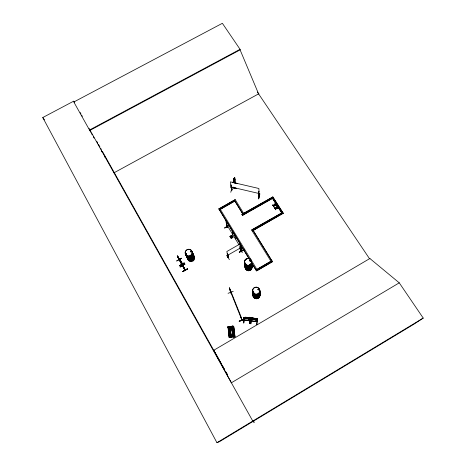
<?xml version="1.0" encoding="UTF-8"?>
<svg xmlns="http://www.w3.org/2000/svg" width="466" height="466" viewBox="0 0 466 466"><rect width="100%" height="100%" fill="white"/><g stroke="black" fill="none" stroke-linecap="round" stroke-linejoin="round"><path stroke-width="0.7" d="M229.336 333.015C230.181 334.483 230.251 331.856 229.377 332.922M229.825 327.691L230.961 337.291L229.75 327.61L230.093 326.713L229.406 326.631L230.099 326.788L229.761 327.685L228.503 327.843L227.571 327.103L228.987 326.392M272.796 197.025L241.941 214.337L272.796 197.025L283.241 213.294L252.793 230.647M275.097 203.671L274.323 205.098L272.662 205.057L274.323 205.191C274.381 203.572 275.726 204.073 275.091 203.77M272.866 205.489L274.189 205.407L272.866 205.489L272.662 205.057M273.338 197.869L242.489 215.333L272.709 198.225M270.95 261.257L251.623 230L282.687 212.438M274.189 205.407L273.583 206.502L273.81 206.857M276.262 205.489C271.707 204.982 277.392 206.38 276.053 205.156L274.701 205.238L276.256 205.588M276.134 208.034L274.474 207.9L276.134 208.034L276.915 206.508L277.136 206.956L276.915 206.508M274.684 208.325L276.006 208.25L274.684 208.325L274.474 207.9M272.424 261.735L253.073 230.35L272.424 261.735L256.545 270.903L251.43 262.463M276.006 208.25L275.4 209.35L275.627 209.7M231.963 327.441L232.802 337.075L234.981 336.802L233.716 326.52L233.402 326.439L233.367 327.248L232.109 327.4L231.206 326.654L231.777 326.34L231.2 326.573L232.103 327.324L233.169 337.029L232.284 327.4M278.085 208.331C273.519 207.824 279.21 209.222 277.87 207.999L276.519 208.075L278.08 208.43M235.307 182.981L235.202 183.388M234.06 182.841C235.08 181.717 235.318 173.585 233.763 179.812M241.435 319.542L241.738 319.635L241.446 319.758L241.161 317.241L241.877 320.136L240.858 316.321L229.394 287.639L230.571 292.328M241.877 320.026L241.161 317.241M234.847 179.2L234.054 182.835L234.771 180.33L234.66 177.43L233.239 182.27L234.118 178.181L234.503 181.449L234.101 178.175L233.623 179.794M234.841 180.348L234.864 179.154M231.177 187.035L236.285 188.305L236.227 188.637L231.119 187.361L231.183 187.006M283.241 213.294L272.802 196.873M236.227 188.631L231.124 187.326M254.727 318.33L252.822 318.068L254.751 318.627L254.733 318.266L254.751 319.21L252.986 319.024L252.887 318.086M256.894 321.563C255.892 322.455 255.514 318.802 256.708 319.117L256.772 321.61M256.288 321.383L256.416 321.336M256.708 319.117L256.166 319.262M256.026 318.709L256.661 318.936L256.02 318.773M251.815 320.888L251.285 321.022L256.842 321.639L256.323 321.26M257.238 318.721L256.667 324.377M257.494 318.75L256.947 324.418L256.626 324.336M250.958 318.33L251.64 318.307M251.151 318.796L250.65 323.748L250.964 323.777L251.419 318.785M250.673 323.742L251.18 318.796M251.541 318.773L251.04 318.517L251.541 318.773L251.745 321.161M251.564 318.569L251.803 321.022M252.852 318.365L252.822 318.068M247.405 317.789L248.704 317.859L243.625 317.492L245.506 317.585L245.46 317.224L253.055 318.132L251.087 317.754M245.524 317.241L245.576 317.538L244.644 317.538L244.743 318.092L248.395 318.476L248.314 317.928L247.364 317.428L245.46 317.224M249.613 320.841C249.438 321.15 247.3 316.49 251.157 318.464L251.092 317.917L249.316 317.713L249.63 320.474M244.097 320.258L249.677 320.596L244.167 320.037L243.631 317.428L244.143 320.229L249.677 320.818L249.327 318.033L248.681 317.87L249.327 318.033M249.38 318.278L248.838 318.424M249.164 320.765L248.856 318.22M250.248 318.633L249.77 323.59L249.456 323.555L249.951 318.563L249.531 323.561M243.957 318.68L243.485 322.921L243.8 322.955L244.167 318.703M244.225 317.934L243.724 317.678L244.225 317.934L244.592 320.311M243.776 322.909L244.219 318.668M244.184 320.212L244.213 319.897L244.697 320.206M244.475 318.645C241.691 317.94 251.052 319.041 248.838 319.094L244.481 318.581M251.104 317.515L251.139 317.812L249.199 317.299M247.359 317.492L247.487 318.22M248.011 317.463L249.31 317.556M249.246 317.538L249.205 317.235L249.304 317.614L248.372 317.608L248.448 318.162M259.084 289.555L258.904 289.031M257.978 289.415L258.03 289.27A3.588 3.536 9 0 1 258.793 289.84L258.997 289.654M253.329 292.438L253.457 292.025M253.492 292.392L253.551 292.071M253.603 292.415L253.754 292.153L253.422 292.24M253.44 292.013L253.883 292.438M250.76 260.593L250.475 260.995L250.038 260.791A3.582 3.489 -2.5 0 1 250.755 261.327M250.912 260.779L250.737 260.273M245.192 263.447L245.658 263.179M245.326 263.441L245.658 263.441L245.332 263.476M245.774 263.354L245.664 263.709M234.136 179.02L234.433 178.303L234.398 180.808L233.647 182.701L233.81 182.183M234.596 179.503L233.647 182.602C234.159 175.828 232.26 187 233.658 180.383M233.617 187.414L233.664 187.711L233.716 187.082M190.664 251.43L190.705 251.593M185.905 254.401L185.951 254.052L186.231 254.29M186.039 254.436L186.266 253.935M233.501 181.42L233.722 180.4M230.891 237.66L231.299 235.854L232.132 236.221L232.464 237.089L231.847 237.811L230.891 237.66L230.559 236.792L231.229 235.895M231.177 187.151L236.309 188.369M258.694 196.151L259.067 196.483L259.096 196.099M259.818 193.914L258.781 198.889L258.49 198.825L259.783 193.827L258.525 198.743M240.107 247.621L240.427 250.225L240.689 250.073M228.159 257.517L226.831 251.512L239.943 244.027L240.573 250.411L240.607 249.939M258.479 191.456L259.003 191.392L258.479 191.456C259.079 193.594 257.634 196.157 259.154 196.285M228.247 257.185L227.979 257.133M230.775 192.289L232.138 187.355M259.108 196.454L258.898 188.497L230.408 181.862L231.561 190.046L230.985 185.509M232.074 189.802L231.526 189.982M230.886 184.821L231.317 185.101C230.577 186.441 233.285 191.159 231.491 189.621M229.884 236.478L231.136 238.563L233.181 237.287L232.016 235.365L229.884 236.478L231.893 235.347M232.557 327.056L232.592 327.01M237.742 183.552L232.645 182.288M234.351 180.307L233.897 181.798L234.194 179.107M233.355 182.229L233.041 182.625L233.175 182.183M233.885 181.798L234.334 180.301M235.254 182.864L235.138 183.423L234.433 177.762L234.107 178.88M233.617 179.789L234.101 178.175M233.751 180.616L234.223 179.119M233.367 181.53L234.73 177.447M241.277 250.446C239.518 239.524 242.716 253.219 241.475 250.184M227.163 227.117L225.672 219.783L240.736 244.592L241.487 250.656M185.218 270.082L182.567 265.428L182.445 265.754M181.49 263.983L181.711 263.785L182.713 265.387M182.375 265.568C182.841 266.063 182.695 266.226 182.794 265.859M182.439 265.69L185.072 270.251L183.231 266.284L184.763 269.808M258.158 289.304L258.531 288.984L258.875 289.322M245.256 263.296L245.349 263.709M250.032 260.412L250.079 260.814M250.073 260.436L250.044 260.733A3.582 3.489 -2.5 0 1 250.749 261.275M190.652 251.191L190.676 251.512M191.479 251.529L190.85 251.885M191.468 251.681L191.439 251.157M233.641 180.691L233.483 181.227L233.88 180.901M234.194 178.88L234.456 178.309M231.252 236.111L232.423 236.612M230.606 237.27L231.299 235.854M228.148 326.864L229.126 326.392L229.412 326.713M232.983 325.984C231.206 326.55 232.033 325.507 233.058 326.264L233.588 326.375M230.757 292.933L230.781 292.846M275.622 209.793L276.39 208.29M273.804 206.951L274.573 205.448M274.701 205.238L275.324 204.026M276.519 208.075L277.142 206.863M234.689 177.441L234.351 178.268M227.187 227.146C227.466 225.783 226.546 227.495 227.344 226.843M227.402 227.105L226.965 224.845M184.699 269.639L182.66 266.063M181.396 263.75L179.847 260.308L182.183 264.537M179.521 260.063C179.911 261.205 176.725 254.686 177.581 256.213M240.433 250.056L240.747 250.131M240.45 250.213L240.24 246.881M227.985 257.197L228.142 257.494M228.008 257.267C229.068 257.721 227.74 253.428 227.222 253.661L227.985 257.343L228.282 257.267M253.854 292.409L253.312 292.269M230.559 236.792L231.2 235.971M185.864 254.04L186.284 253.923A3.501 3.367 -25.4 0 0 189.953 258.088A3.501 3.367 -25.4 0 0 192.609 252.997M191.246 251.634L191.322 251.588M230.757 292.304L231.008 292.852L230.542 292.403M399.257 282.839L369.882 258.514L213.731 350.281L231.381 382.784L399.257 282.839L423.227 318.08L414.047 324.115L219.69 441.547L216.946 442.7L42.773 117.537L73.791 101.11L74.502 102.374M231.899 189.947L231.637 189.773M249.124 320.561L249.683 320.538M251.261 320.847L251.762 320.789M256.352 321.389L256.184 319.059M258.135 289.025L258.816 288.932M258.822 289.648L258.444 289.753M245.646 263.669L245.361 263.674M250.743 260.977L250.236 261.164L249.875 260.762M250.656 261.106L250.871 260.494M231.561 189.592L232.033 189.918L231.544 189.843M230.775 236.355L232.132 236.221M216.946 442.7L423.227 318.08M227.542 253.696L227.222 253.661M240.042 246.555L240.159 246.269L240.526 250.271M226.534 255.193L229.394 259.644M239.349 247.877L242.256 252.356L239.815 248.366M239.279 252.164L243.992 249.357L239.303 252.193M239.268 252.089L239.437 252.415L244.137 249.648M241.207 246.893L240.782 246.572M241.516 250.306L241.254 250.458M241.277 250.382L241.685 250.638M180.936 262.148L183.313 266.371M181.239 262.742L182.13 264.292M181.775 263.919L181.303 262.935L181.787 263.937M184.186 262.888L179.41 265.643L179.596 265.97L184.355 263.185L184.186 262.888L179.416 265.649M182.049 264.036L182.41 264.694L182.107 264.251M184.833 264.117L180.109 266.971L184.851 264.164M183.01 265.736L183.324 266.424L183.016 265.748M183.849 267.507L181.425 263.855M184.967 269.686L184.903 270.059M182.777 271.614L187.513 268.748L187.693 269.074L182.771 271.596L187.536 268.783M272.429 261.624L256.545 270.903M369.917 258.56L369.555 258.764L257.389 92.082M227.46 226.086L224.688 228.002L228.229 225.963M224.688 228.002L229.33 225.218M179.404 260.313L177.278 256.253L178.117 257.267M177.692 256.58L177.278 256.253M178.484 257.978L180.592 261.583L177.954 257.011L178.443 258.024M182.876 266.057L179.02 258.706M176.76 261.03L181.524 258.292M176.672 260.89L181.431 258.135M179.626 259.754L179.934 260.436L177.278 255.828M180.092 260.727L182.678 266.103M282.064 212.793L251.623 230M283.252 213.154L252.17 231.002M227.635 255.281L240.456 247.947M180.476 260.797L179.381 258.589L180.657 261.042M180.616 260.826C180.814 261.117 180.511 260.337 179.556 259.009L182.474 264.315M179.899 259.562L180.214 260.04M180.511 260.744L182.579 264.333M181.653 262.824L181.915 263.249L180.814 261.042M181.658 262.579L181.967 263.255L180.691 260.954M226.202 221L218.874 208.844L235.237 199.64L244.26 214.331M218.904 208.984L235.237 199.64M220.039 209.484L234.858 200.986L219.422 209.834M113.954 172.834L258.927 93.695M89.484 130.031L240.06 49.309L222.375 23.3L73.814 102.002L90.841 132.379M89.757 130.486L240.095 49.874L240.06 49.309M234.951 336.807L233.682 326.305M258.805 289.846L258.176 289.77M250.091 260.179L250.516 260.121M250.277 260.278L250.702 260.558M241.359 317.725L240.974 317.317M244.522 319.379L239.186 321.307L244.405 319.064L239.169 321.266L244.417 319.094L244.528 319.396M228.055 293.335L233.256 291.297M230.99 292.875L230.041 289.415L230.81 292.945M256.114 319.862L256.719 319.653L256.102 319.926M251.774 317.934L251.226 317.847M231.847 326.637L231.882 326.753M229.173 337.518L231.357 337.244L229.988 326.963M228.433 327.872L229.54 337.471L229.837 337.436L228.649 327.149M230.693 337.326L230.99 337.285L229.499 327.039M230.111 326.963L231.089 337.279L229.825 326.887L230.152 326.957M231.753 326.759L232.843 337.069L231.614 326.66M233.099 326.596L234.316 336.883L234.614 336.848L233.402 326.439M228.136 326.788L227.559 327.021L228.497 327.761L229.831 337.436M234.439 336.854L233.245 326.555L234.34 336.877M233.064 337.046L231.917 327.447M191.392 251.04L190.53 251.162L190.85 251.937M258.543 289.765L258.741 289.712A3.594 3.542 8.9 0 0 258.036 289.141M227.979 327.103L229.202 337.518L228.264 327.155M228.497 327.761L229.75 327.61M232.103 327.324L233.355 327.167M228.765 332.701L230.653 332.474M232.377 332.258L234.264 332.031M230.775 333.516L228.888 333.749M234.386 333.073L232.499 333.307M228.992 334.675L230.88 334.448M232.604 334.233L234.491 333.988M229.19 336.423L231.084 336.19M232.814 335.98L234.701 335.753M251.302 320.812L251.29 320.969M181.723 264.385L181.827 264.053M252.916 318.377L251.978 318.377L252.036 318.925L255.694 319.315L255.653 318.767L254.692 318.569M229.47 337.483L228.235 327.08M244.085 317.27L244.312 317.294M233.53 326.194L233.058 326.264M253.702 422.336L254.273 422.382L253.545 421.089M257.191 318.721L257.506 318.756M248.908 317.573L248.663 317.585M244.242 317.736L244.673 320.09L244.213 319.897M244.609 319.938L249.118 320.503M230.734 292.199L230.973 292.642M249.263 317.317L251.046 317.515M249.427 318.499L251.186 318.697M248.803 318.657L251.32 319M190.885 251.768L190.646 251.564M258.543 289.718L258.147 289.38M179.212 259.579L181.891 264.175M182.579 265.544L185.212 270.105L182.387 264.659M253.411 421.171L252.776 421.048L90.119 130.288M258.583 196.337L259.055 196.442M231.113 186.977L258.997 193.501M256.848 321.423L251.32 320.858L251.028 318.278M241.685 319.612L241.592 320.125M251.058 319.053L251.78 319.408M251.052 319.117L251.774 319.466M231.375 235.843L231.684 236.023M251.256 321.08L250.964 318.266M241.708 319.589L241.866 319.921M233.035 332.893L233.53 333.044L233.763 332.479M231.503 236.017L232.464 237.089M249.986 261.03L249.858 260.634M177.89 256.929L179.393 259.515M182.73 265.445L182.41 264.938L183.208 266.377M42.773 117.537L44.468 119.879M230.827 292.403L230.041 289.415M178.571 258.222L179.841 260.424M178.67 258.345L178.344 257.832L178.49 258.094M179.684 260.005L179.94 260.412M181.251 261.828L180.027 259.679M181.157 261.723L181.472 262.224L181.321 261.956M242.984 214.232L234.334 200.147L243.357 214.838M241.941 214.337L242.489 215.333M226.173 222.474L226.587 222.789L226.336 222.375L227.245 227.198L227.152 226.534M218.874 208.844L249.17 258.741M240.893 245.198L249.182 258.851M251.815 263.191L255.962 270.018L271.87 260.727L255.991 269.896M226.488 224.175L239.058 244.912M240.147 246.706L241.237 248.5M177.808 256.62L178.123 257.115M179.328 258.618L179.631 259.014M181.554 263.214L181.181 262.591L182.043 264.17M179.177 259.102L179.34 259.428M179.8 259.451L180.161 260.075M184.885 264.216L184.734 263.96L180.109 266.971M177.977 257.081L178.158 257.401M179.754 260.278L179.573 259.964M183.121 266.226L182.27 264.705M182.73 271.527L187.53 268.777M91.563 133.643L92.285 134.907M93.369 136.806L94.091 138.07M101.314 150.71L102.037 151.974M104.565 156.401L105.287 157.665M213.731 350.281L221.554 364.191M222.265 365.455L224.396 369.247M226.528 373.039L227.239 374.303M96.712 141.215L97.778 143.12M98.489 144.39L99.91 146.93M100.621 148.2L101.332 149.47M102.404 151.38L224.356 369.264M225.422 371.163L227.192 374.326M181.6 263.401L182.293 264.548M178.239 257.459L178.862 258.578M80.181 112.527L80.892 113.797M81.602 115.067L82.313 116.331M89.053 128.389L89.763 129.653M233.769 332.491L233.216 332.241L233.035 332.905M181.024 261.49L182.608 264.385M180.22 260.278L180.837 261.397M231.468 236.087L232.254 237.532M177.33 255.799L178.676 258.222M181.612 264.175L179.031 259.748M178.659 258.042L178.967 258.735M179.072 258.816L179.503 259.649M180.651 260.89L181.006 261.554M181.058 261.659L181.478 262.48M182.456 264.799L182.87 265.603M181.938 263.208L182.555 264.414M240.095 49.874L258.595 93.876M230.152 290.662L241.371 318.738M228.09 327.097L229.336 337.489M228.387 328.192L229.977 328M234.817 336.784L233.583 326.427M231.992 327.755L233.583 327.557M231.404 236.134L231.847 237.811M227.443 253.533L228.323 257.383M220.325 209.321L256.882 269.377M243.695 317.439L243.846 318.226M245.518 317.305L245.687 318.191L247.452 318.377L247.295 317.492M245.85 317.323L246.992 317.445M232.214 230.559L232.895 234.742M247.429 317.439L247.545 318.226M234.806 234.829L235.435 238.93M249.98 260.605L249.997 260.733A3.53 3.437 -2.5 0 1 250.708 261.257A3.536 3.443 -2.5 0 0 249.974 260.715M249.263 318.028L249.362 318.872M249.59 317.404L250.731 317.532M241.394 250.102L241.231 250.405M234.654 180.825L234.881 182.742M234.631 177.424L235.278 183.051M251.052 317.451L251.081 317.818L252.042 318.022L252.1 318.569M232.179 327.388L233.326 337M231.695 326.654L232.924 337.052M229.971 326.87L231.223 337.25M229.703 327.697L230.821 337.297M228.684 327.843L229.715 336.755M228.48 327.866L229.511 336.784M191.334 251.419L191.287 251.588A3.507 3.367 -25.4 0 0 190.454 251.267A3.553 3.413 -25.4 0 1 191.34 251.617M253.213 318.167L254.354 318.29M256.667 318.872L256.842 321.639M256.609 318.866L256.65 319.711M231.322 236.14L231.346 237.858M251.331 262.043A3.582 3.489 -2.5 0 1 248.745 267.28A3.582 3.489 -2.5 0 1 244.778 262.952A3.582 3.489 -2.5 0 0 248.739 267.228A3.582 3.489 -2.5 0 0 251.325 261.991M251.366 262.987A3.518 3.431 -2.4 0 1 249.275 268.037A3.518 3.431 -2.4 0 1 244.813 264.764M251.623 261.933A3.553 3.454 -2.7 0 1 246.322 264.991A3.553 3.454 -2.7 0 1 246.264 259.003A3.553 3.454 -2.7 0 1 251.623 261.933A3.565 3.472 -2.7 0 1 246.316 265.003A3.565 3.472 -2.7 0 1 246.258 258.991A3.565 3.472 -2.7 0 1 251.634 261.933A3.582 3.483 -2.7 0 1 246.304 264.968A3.582 3.483 -2.7 0 1 246.24 258.927A3.582 3.483 -2.7 0 1 251.646 261.88A3.606 3.507 -2.6 0 1 248.18 266.348A3.606 3.507 -2.6 0 1 244.662 261.962M251.861 265.707A3.472 3.384 -2.2 0 1 248.541 270.006A3.472 3.384 -2.2 0 1 245.157 265.777M251.902 265.637A3.518 3.431 -2.2 0 1 248.541 270A3.518 3.431 -2.2 0 1 245.104 265.707M251.92 266.505A3.454 3.373 -2.1 0 1 248.617 270.781A3.454 3.373 -2.1 0 1 245.25 266.569M251.844 264.746A3.507 3.413 -2.4 0 1 248.366 268.2A3.507 3.413 -2.4 0 1 244.831 264.816M251.355 263.04A3.507 3.413 -2.4 0 1 251.716 263.861M251.96 265.573A3.542 3.454 -2.3 0 1 248.448 269.068A3.542 3.454 -2.3 0 1 244.877 265.643M251.465 263.855A3.542 3.454 -2.3 0 1 251.832 264.682M251.844 265.55A3.478 3.39 -2.2 0 1 248.984 269.82A3.478 3.39 -2.2 0 1 245.023 266.494M251.803 266.511A3.495 3.402 -2.3 0 1 244.93 265.702M251.902 265.469A3.495 3.408 -2.3 0 1 248.436 268.917A3.495 3.408 -2.3 0 1 244.912 265.538M251.419 263.773A3.495 3.408 -2.3 0 1 251.774 264.589M251.89 266.453A3.431 3.349 -2.1 0 1 248.617 270.711A3.431 3.349 -2.1 0 1 245.262 266.517M192.604 252.857A3.553 3.413 -25.4 0 1 189.907 258.024A3.553 3.413 -25.4 0 1 186.132 253.76M191.619 251.11A3.577 3.431 -25.3 0 1 190.355 256.766A3.577 3.431 -25.3 0 1 185.515 253.62M192.534 252.822A3.507 3.367 -25.4 0 1 189.878 257.919A3.507 3.367 -25.4 0 1 186.15 253.714M191.631 251.256A3.524 3.384 -25.3 0 1 190.39 256.836A3.524 3.384 -25.3 0 1 185.619 253.731M191.561 251.081A3.53 3.384 -25.3 0 1 190.314 256.661A3.53 3.384 -25.3 0 1 185.538 253.556M193.297 255.123A3.489 3.361 -25.7 0 1 192.068 260.657A3.443 3.314 -25.7 0 1 187.414 257.634A3.437 3.303 -25.7 0 0 192.074 260.663A3.443 3.314 -25.7 0 0 193.285 255.211A3.437 3.303 -25.7 0 1 192.074 260.663A3.489 3.361 -25.7 0 1 187.338 257.576M193.606 256.003A3.413 3.285 -25.8 0 1 192.4 261.414A3.413 3.285 -25.8 0 1 187.781 258.403M193 253.958A3.478 3.338 -25.5 0 1 190.81 258.915A3.478 3.338 -25.5 0 1 186.534 255.712M192.988 253.894A3.489 3.355 -25.5 0 1 190.792 258.875A3.489 3.355 -25.5 0 1 186.493 255.653M193.396 254.756A3.512 3.378 -25.6 0 1 191.182 259.772A3.512 3.378 -25.6 0 1 186.854 256.527M187.332 257.465A3.448 3.314 -25.7 0 0 192.004 260.506A3.448 3.314 -25.7 0 0 193.215 255.042A3.495 3.361 -25.7 0 1 192.044 260.605A3.495 3.361 -25.7 0 1 187.315 257.523M193.396 254.89A3.466 3.332 -25.6 0 1 191.217 259.836A3.466 3.332 -25.6 0 1 186.953 256.638M193.326 254.721A3.466 3.332 -25.6 0 1 191.142 259.673A3.466 3.332 -25.6 0 1 186.878 256.469M259.877 292.333A3.588 3.536 9 0 1 255.863 295.875A3.588 3.536 9 0 1 252.817 291.471M259.789 291.355A3.641 3.588 9 0 1 256.329 295.904A3.641 3.588 9 0 1 252.764 291.407M258.065 289.194A3.641 3.588 9 0 1 258.828 289.759M259.76 292.106A3.571 3.518 9.4 0 1 256.836 296.539A3.571 3.518 9.4 0 1 252.764 293.073M252.7 290.58A3.664 3.612 8.6 0 0 256.766 295.071A3.664 3.612 8.6 0 0 259.387 289.66A3.664 3.612 8.5 0 1 256.76 295.03A3.664 3.612 8.5 0 1 252.694 290.539M259.871 292.194A3.594 3.542 8.9 0 1 255.857 295.741A3.594 3.542 8.9 0 1 252.805 291.332M259.341 289.596A3.612 3.565 8.5 0 1 256.754 294.931A3.612 3.565 8.5 0 1 252.741 290.504M259.871 292.963A3.547 3.501 9.4 0 1 252.91 293.924M259.807 293.72A3.524 3.478 10.3 0 1 256.463 298.129A3.524 3.478 10.3 0 1 253.003 293.766M252.951 293.708A3.577 3.53 10.3 0 0 256.457 298.135A3.577 3.53 10.3 0 0 259.853 293.656A3.577 3.53 10.3 0 1 256.457 298.094A3.577 3.53 10.3 0 1 252.951 293.667M259.83 294.378A3.507 3.46 10.7 0 1 256.498 298.77A3.507 3.46 10.7 0 1 253.055 294.43M259.812 294.337A3.495 3.448 10.7 0 1 256.492 298.712A3.495 3.448 10.7 0 1 253.067 294.39M259.76 292.176A3.559 3.512 9.4 0 1 257.296 296.504A3.559 3.512 9.4 0 1 252.904 294.046A3.553 3.501 9.4 0 0 259.882 293.085M259.83 292.858A3.6 3.547 9.8 0 1 256.882 297.325A3.547 3.501 9.9 0 1 252.828 293.877M252.776 293.83A3.6 3.547 9.8 0 0 256.882 297.325A3.547 3.501 9.9 0 0 259.783 292.922M259.807 293.586A3.53 3.483 10.3 0 1 256.451 298.001A3.53 3.483 10.3 0 1 252.991 293.632M259.783 292.782A3.553 3.501 9.8 0 1 256.871 297.192A3.553 3.501 9.8 0 1 252.817 293.743M272.447 198.225L281.784 212.95L272.447 198.225M256.055 318.703L251.617 318.295L256.055 318.703M256.16 319.88L251.727 319.472L256.16 319.88M234.049 178.839L233.757 179.812L234.049 178.839M244.877 317.649L246.141 318.115L244.947 318.33L248.232 318.668L246.922 318.196L248.081 317.998L244.877 317.649M252.211 318.488L253.452 318.954L252.234 319.169L255.525 319.501L254.232 319.035L255.42 318.837L252.211 318.488M180.703 261.758L180.907 262.218L180.703 261.758M180.82 262.113L180.89 262.632L180.82 262.113M228.13 327.19L228.13 327.202M230.996 335.473L229.103 335.706L230.996 335.473M234.614 335.031L232.726 335.264L234.614 335.031M248.279 267.315A3.524 3.431 -2.5 0 0 251.646 262.952A3.53 3.443 -2.5 0 1 248.279 267.321A3.53 3.443 -2.5 0 1 244.831 263.022A3.524 3.431 -2.5 0 0 248.279 267.315M248.267 267.152A3.53 3.437 -2.5 0 0 251.634 262.783A3.536 3.443 -2.5 0 1 248.267 267.158A3.536 3.443 -2.5 0 1 244.813 262.853A3.53 3.437 -2.5 0 0 248.267 267.152M248.186 266.348A3.547 3.454 -2.6 0 0 251.576 261.962A3.553 3.46 -2.6 0 1 248.186 266.354A3.553 3.46 -2.6 0 1 244.72 262.032A3.547 3.454 -2.6 0 0 248.186 266.348M248.168 266.185A3.553 3.454 -2.6 0 0 251.558 261.793A3.559 3.466 -2.6 0 1 248.168 266.191A3.559 3.466 -2.6 0 1 244.697 261.863A3.553 3.454 -2.6 0 0 248.168 266.185M190.757 258.805A3.489 3.355 -25.5 0 0 192.959 253.819A3.478 3.344 -25.5 0 1 190.745 258.77A3.489 3.355 -25.5 0 1 186.458 255.584A3.478 3.344 -25.5 0 0 190.745 258.77M187.681 255.968A3.547 3.402 -25.2 0 0 192.068 251.716A3.547 3.402 -25.2 0 0 186.208 250.254A3.547 3.402 -25.2 0 0 187.681 255.968M187.722 256.05A3.536 3.396 -25.2 0 0 192.097 251.809A3.536 3.396 -25.2 0 0 186.254 250.353A3.536 3.396 -25.2 0 0 187.722 256.05M253.667 293.265A3.635 3.582 8.2 0 0 259.719 291.605A3.635 3.582 8.2 0 0 255.211 287.26A3.635 3.582 8.2 0 0 253.667 293.265A3.617 3.565 8.2 0 0 259.708 291.669A3.617 3.565 8.2 0 0 255.222 287.347A3.617 3.565 8.2 0 0 253.685 293.324M255.356 294.984A3.6 3.553 8.6 0 0 259.737 292.432A3.612 3.559 8.6 0 1 255.351 294.99A3.612 3.559 8.6 0 1 252.753 290.644A3.6 3.553 8.6 0 0 255.356 294.984M259.847 291.506A3.6 3.553 8.6 0 0 259.341 289.736A3.612 3.559 8.6 0 1 259.853 291.506"/></g></svg>
